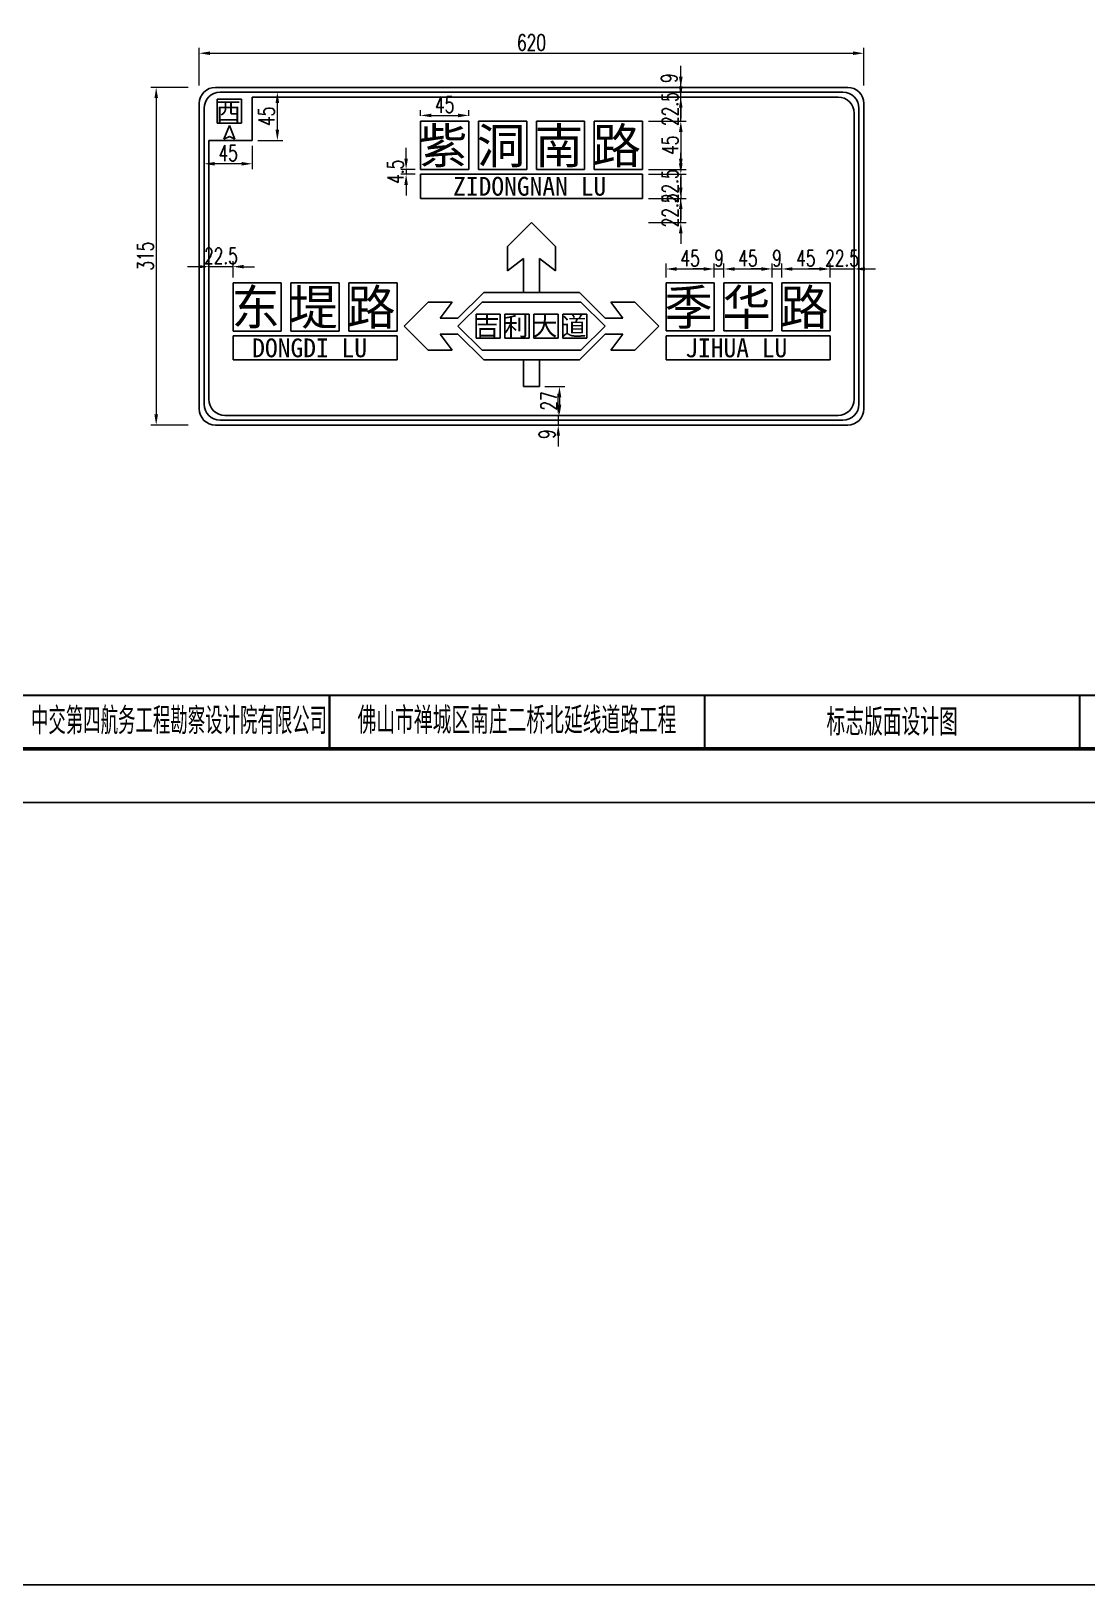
# Model space of a CAD drawing. Extents: x 9922 to 15217, y 1175 to 2938.
# Drawn here: x 10129.5 to 10326.5, y 1198.2 to 1488.1 of the extents above; entities that cross this region are included whole.
import ezdxf
from ezdxf.enums import TextEntityAlignment as Align

# ---------------------------------------------------------------- set-up
doc = ezdxf.new("R2010")
doc.units = 0
doc.header["$LTSCALE"] = 5
doc.header["$PDMODE"] = 32
doc.header["$PDSIZE"] = 0.3
doc.layers.get('0').update_dxf_attribs({"linetype": 'CONTINUOUS'})
doc.layers.get('DEFPOINTS').update_dxf_attribs({"linetype": 'CONTINUOUS'})
for name, color, linetype in [('2', 7, 'CONTINUOUS'), ('交通标志', 7, 'CONTINUOUS'), ('图框', 7, 'CONTINUOUS'), ('尺寸标注', 4, 'CONTINUOUS'), ('文字框', 8, 'CONTINUOUS'), ('汉字', 7, 'CONTINUOUS')]:
    doc.layers.add(name, color=color, linetype=linetype)
doc.styles.add('ht', font='SIMHEI.TTF', dxfattribs={"width": 0.4})
doc.styles.get("Standard").update_dxf_attribs({"font": 'simplex1.shx', "width": 0.7, "bigfont": 'hztxt.shx'})
doc.dimstyles.new('1：50', dxfattribs={"dimtxt": 3, "dimasz": 2, "dimexe": 1, "dimexo": 1, "dimgap": 0.5, "dimtad": 1, "dimdec": 3, "dimlfac": 5, "dimdsep": 46, "dimtxsty": 'Standard', "dimcen": 2, "dimclrd": 256, "dimclre": 256, "dimclrt": 256, "dimaunit": 1, "dimadec": 4, "dimazin": 0, "dimtfac": 1, "dimtdec": 3, "dimtix": 1, "dimtmove": 2, "dimatfit": 3, "dimfxl": 0, "dimtolj": 1, "dimtzin": 0, "dimlwd": 0, "dimlwe": 0, "dimarcsym": 0})

# ---------------------------------------------------------------- blocks, each defined once
blk = doc.blocks.new('series')
at = {"width": 0.75}
for tag, height, p in [('页码', 4, (-35, -19)), ('图名', 5, (-220, -282)), ('图号', 5, (-20, -282))]:
    blk.add_attdef(tag, text='', height=height, dxfattribs=at).set_placement(p, align=Align.MIDDLE_CENTER)
blk = doc.blocks.new('*D105')
at = {"layer": 'DEFPOINTS', "color": 0, "linetype": 'Continuous'}
for p in [(10161.76, 1467.66), (10170.76, 1467.66), (10161.76, 1463.31)]:
    blk.add_point(p, dxfattribs=at)
at = {"layer": '尺寸标注', "linetype": 'Continuous', "lineweight": 0}
for p, q in [((10161.76, 1466.66), (10161.76, 1462.31)), ((10170.76, 1466.66), (10170.76, 1462.31)), ((10168.76, 1463.31), (10163.76, 1463.31))]:
    blk.add_line(p, q, dxfattribs=at)
at = {"layer": '尺寸标注', "linetype": 'Continuous'}
for points in [[(10163.76, 1463.64), (10163.76, 1462.97), (10161.76, 1463.31)], [(10168.76, 1463.64), (10168.76, 1462.97), (10170.76, 1463.31)]]:
    blk.add_solid(points, dxfattribs=at)
at = {"layer": '尺寸标注', "linetype": 'Continuous', "insert": (10166.26, 1465.31), "char_height": 3, "attachment_point": 5}
blk.add_mtext('\\A1;45', dxfattribs=at)
blk = doc.blocks.new('*D106')
at = {"layer": 'DEFPOINTS', "color": 0, "linetype": 'Continuous'}
for p in [(10170.76, 1476.66), (10175.43, 1476.66), (10170.76, 1467.66)]:
    blk.add_point(p, dxfattribs=at)
at = {"layer": '尺寸标注', "linetype": 'Continuous', "lineweight": 0}
for p, q in [((10171.76, 1476.66), (10176.43, 1476.66)), ((10175.43, 1469.66), (10175.43, 1474.66)), ((10171.76, 1467.66), (10176.43, 1467.66))]:
    blk.add_line(p, q, dxfattribs=at)
at = {"layer": '尺寸标注', "linetype": 'Continuous'}
for points in [[(10175.1, 1474.66), (10175.77, 1474.66), (10175.43, 1476.66)], [(10175.1, 1469.66), (10175.77, 1469.66), (10175.43, 1467.66)]]:
    blk.add_solid(points, dxfattribs=at)
at = {"layer": '尺寸标注', "linetype": 'Continuous', "insert": (10173.43, 1472.16), "char_height": 3, "attachment_point": 5, "rotation": 90}
blk.add_mtext('\\A1;45', dxfattribs=at)
blk = doc.blocks.new('*D107')
at = {"layer": 'DEFPOINTS', "color": 0, "linetype": 'Continuous'}
for p in [(10284.86, 1483.93), (10160.86, 1474.56), (10284.86, 1474.56)]:
    blk.add_point(p, dxfattribs=at)
at = {"layer": '尺寸标注', "linetype": 'Continuous', "lineweight": 0}
for p, q in [((10160.86, 1477.93), (10160.86, 1484.93)), ((10284.86, 1477.93), (10284.86, 1484.93)), ((10162.86, 1483.93), (10282.86, 1483.93))]:
    blk.add_line(p, q, dxfattribs=at)
at = {"layer": '尺寸标注', "linetype": 'Continuous'}
for points in [[(10162.86, 1484.27), (10162.86, 1483.6), (10160.86, 1483.93)], [(10282.86, 1484.27), (10282.86, 1483.6), (10284.86, 1483.93)]]:
    blk.add_solid(points, dxfattribs=at)
at = {"layer": '尺寸标注', "linetype": 'Continuous', "insert": (10222.86, 1485.93), "char_height": 3, "attachment_point": 5}
blk.add_mtext('\\A1;620', dxfattribs=at)
blk = doc.blocks.new('*D108')
at = {"layer": 'DEFPOINTS', "color": 0, "linetype": 'Continuous'}
for p in [(10162.09, 1477.56), (10152.82, 1414.56), (10162.09, 1414.56)]:
    blk.add_point(p, dxfattribs=at)
at = {"layer": '尺寸标注', "linetype": 'Continuous', "lineweight": 0}
for p, q in [((10158.82, 1477.56), (10151.82, 1477.56)), ((10152.82, 1475.56), (10152.82, 1416.56)), ((10158.82, 1414.56), (10151.82, 1414.56))]:
    blk.add_line(p, q, dxfattribs=at)
at = {"layer": '尺寸标注', "linetype": 'Continuous'}
for points in [[(10152.49, 1475.56), (10153.16, 1475.56), (10152.82, 1477.56)], [(10152.49, 1416.56), (10153.16, 1416.56), (10152.82, 1414.56)]]:
    blk.add_solid(points, dxfattribs=at)
at = {"layer": '尺寸标注', "linetype": 'Continuous', "insert": (10150.82, 1446.06), "char_height": 3, "attachment_point": 5, "rotation": 90}
blk.add_mtext('\\A1;315', dxfattribs=at)
blk = doc.blocks.new('*D109')
at = {"layer": 'DEFPOINTS', "color": 0, "linetype": 'Continuous'}
for p in [(10162.66, 1444.11), (10162.66, 1441.11), (10167.16, 1441.11)]:
    blk.add_point(p, dxfattribs=at)
at = {"layer": '尺寸标注', "linetype": 'Continuous', "lineweight": 0}
for p, q in [((10160.66, 1444.11), (10158.66, 1444.11)), ((10162.66, 1442.11), (10162.66, 1445.11)), ((10167.16, 1444.11), (10162.66, 1444.11)), ((10167.16, 1442.11), (10167.16, 1445.11)), ((10169.16, 1444.11), (10171.16, 1444.11))]:
    blk.add_line(p, q, dxfattribs=at)
at = {"layer": '尺寸标注', "linetype": 'Continuous'}
for points in [[(10160.66, 1444.45), (10160.66, 1443.78), (10162.66, 1444.11)], [(10169.16, 1444.45), (10169.16, 1443.78), (10167.16, 1444.11)]]:
    blk.add_solid(points, dxfattribs=at)
at = {"layer": '尺寸标注', "linetype": 'Continuous', "insert": (10164.91, 1446.11), "char_height": 3, "attachment_point": 5}
blk.add_mtext('\\A1;22.5', dxfattribs=at)
blk = doc.blocks.new('*D110')
at = {"layer": 'DEFPOINTS', "color": 0, "linetype": 'Continuous'}
for p in [(10247.96, 1441.11), (10256.96, 1443.68), (10256.96, 1441.11)]:
    blk.add_point(p, dxfattribs=at)
at = {"layer": '尺寸标注', "linetype": 'Continuous', "lineweight": 0}
for p, q in [((10247.96, 1442.11), (10247.96, 1444.68)), ((10256.96, 1442.11), (10256.96, 1444.68)), ((10249.96, 1443.68), (10254.96, 1443.68))]:
    blk.add_line(p, q, dxfattribs=at)
at = {"layer": '尺寸标注', "linetype": 'Continuous'}
for points in [[(10249.96, 1444.01), (10249.96, 1443.34), (10247.96, 1443.68)], [(10254.96, 1444.01), (10254.96, 1443.34), (10256.96, 1443.68)]]:
    blk.add_solid(points, dxfattribs=at)
at = {"layer": '尺寸标注', "linetype": 'Continuous', "insert": (10252.46, 1445.68), "char_height": 3, "attachment_point": 5}
blk.add_mtext('\\A1;45', dxfattribs=at)
blk = doc.blocks.new('*D111')
at = {"layer": 'DEFPOINTS', "color": 0, "linetype": 'Continuous'}
for p in [(10256.96, 1441.11), (10258.76, 1443.68), (10258.76, 1441.11)]:
    blk.add_point(p, dxfattribs=at)
at = {"layer": '尺寸标注', "linetype": 'Continuous', "lineweight": 0}
for p, q in [((10256.96, 1442.11), (10256.96, 1444.68)), ((10258.76, 1442.11), (10258.76, 1444.68)), ((10254.96, 1443.68), (10252.96, 1443.68)), ((10256.96, 1443.68), (10258.76, 1443.68)), ((10260.76, 1443.68), (10262.76, 1443.68))]:
    blk.add_line(p, q, dxfattribs=at)
at = {"layer": '尺寸标注', "linetype": 'Continuous'}
for points in [[(10254.96, 1444.01), (10254.96, 1443.34), (10256.96, 1443.68)], [(10260.76, 1444.01), (10260.76, 1443.34), (10258.76, 1443.68)]]:
    blk.add_solid(points, dxfattribs=at)
at = {"layer": '尺寸标注', "linetype": 'Continuous', "insert": (10257.86, 1445.68), "char_height": 3, "attachment_point": 5}
blk.add_mtext('\\A1;9', dxfattribs=at)
blk = doc.blocks.new('*D112')
at = {"layer": 'DEFPOINTS', "color": 0, "linetype": 'Continuous'}
for p in [(10258.76, 1441.11), (10267.76, 1443.68), (10267.76, 1441.11)]:
    blk.add_point(p, dxfattribs=at)
at = {"layer": '尺寸标注', "linetype": 'Continuous', "lineweight": 0}
for p, q in [((10258.76, 1442.11), (10258.76, 1444.68)), ((10267.76, 1442.11), (10267.76, 1444.68)), ((10260.76, 1443.68), (10265.76, 1443.68))]:
    blk.add_line(p, q, dxfattribs=at)
at = {"layer": '尺寸标注', "linetype": 'Continuous'}
for points in [[(10260.76, 1444.01), (10260.76, 1443.34), (10258.76, 1443.68)], [(10265.76, 1444.01), (10265.76, 1443.34), (10267.76, 1443.68)]]:
    blk.add_solid(points, dxfattribs=at)
at = {"layer": '尺寸标注', "linetype": 'Continuous', "insert": (10263.26, 1445.68), "char_height": 3, "attachment_point": 5}
blk.add_mtext('\\A1;45', dxfattribs=at)
blk = doc.blocks.new('*D113')
at = {"layer": 'DEFPOINTS', "color": 0, "linetype": 'Continuous'}
for p in [(10267.76, 1441.11), (10269.56, 1443.68), (10269.56, 1441.11)]:
    blk.add_point(p, dxfattribs=at)
at = {"layer": '尺寸标注', "linetype": 'Continuous', "lineweight": 0}
for p, q in [((10267.76, 1442.11), (10267.76, 1444.68)), ((10269.56, 1442.11), (10269.56, 1444.68)), ((10265.76, 1443.68), (10263.76, 1443.68)), ((10267.76, 1443.68), (10269.56, 1443.68)), ((10271.56, 1443.68), (10273.56, 1443.68))]:
    blk.add_line(p, q, dxfattribs=at)
at = {"layer": '尺寸标注', "linetype": 'Continuous'}
for points in [[(10265.76, 1444.01), (10265.76, 1443.35), (10267.76, 1443.68)], [(10271.56, 1444.01), (10271.56, 1443.35), (10269.56, 1443.68)]]:
    blk.add_solid(points, dxfattribs=at)
at = {"layer": '尺寸标注', "linetype": 'Continuous', "insert": (10268.66, 1445.68), "char_height": 3, "attachment_point": 5}
blk.add_mtext('\\A1;9', dxfattribs=at)
blk = doc.blocks.new('*D114')
at = {"layer": 'DEFPOINTS', "color": 0, "linetype": 'Continuous'}
for p in [(10269.56, 1441.11), (10278.56, 1443.68), (10278.56, 1441.11)]:
    blk.add_point(p, dxfattribs=at)
at = {"layer": '尺寸标注', "linetype": 'Continuous', "lineweight": 0}
for p, q in [((10269.56, 1442.11), (10269.56, 1444.68)), ((10278.56, 1442.11), (10278.56, 1444.68)), ((10271.56, 1443.68), (10276.56, 1443.68))]:
    blk.add_line(p, q, dxfattribs=at)
at = {"layer": '尺寸标注', "linetype": 'Continuous'}
for points in [[(10271.56, 1444.01), (10271.56, 1443.35), (10269.56, 1443.68)], [(10276.56, 1444.01), (10276.56, 1443.35), (10278.56, 1443.68)]]:
    blk.add_solid(points, dxfattribs=at)
at = {"layer": '尺寸标注', "linetype": 'Continuous', "insert": (10274.06, 1445.68), "char_height": 3, "attachment_point": 5}
blk.add_mtext('\\A1;45', dxfattribs=at)
blk = doc.blocks.new('*D115')
at = {"layer": 'DEFPOINTS', "color": 0, "linetype": 'Continuous'}
for p in [(10278.56, 1441.11), (10283.06, 1443.68), (10283.06, 1441.11)]:
    blk.add_point(p, dxfattribs=at)
at = {"layer": '尺寸标注', "linetype": 'Continuous', "lineweight": 0}
for p, q in [((10278.56, 1442.11), (10278.56, 1444.68)), ((10283.06, 1442.11), (10283.06, 1444.68)), ((10276.56, 1443.68), (10274.56, 1443.68)), ((10278.56, 1443.68), (10283.06, 1443.68)), ((10285.06, 1443.68), (10287.06, 1443.68))]:
    blk.add_line(p, q, dxfattribs=at)
at = {"layer": '尺寸标注', "linetype": 'Continuous'}
for points in [[(10276.56, 1444.01), (10276.56, 1443.35), (10278.56, 1443.68)], [(10285.06, 1444.01), (10285.06, 1443.35), (10283.06, 1443.68)]]:
    blk.add_solid(points, dxfattribs=at)
at = {"layer": '尺寸标注', "linetype": 'Continuous', "insert": (10280.81, 1445.68), "char_height": 3, "attachment_point": 5}
blk.add_mtext('\\A1;22.5', dxfattribs=at)
blk = doc.blocks.new('*D116')
at = {"layer": 'DEFPOINTS', "color": 0, "linetype": 'Continuous'}
for p in [(10224.36, 1421.76), (10224.36, 1416.36), (10228.08, 1416.36)]:
    blk.add_point(p, dxfattribs=at)
at = {"layer": '尺寸标注', "linetype": 'Continuous', "lineweight": 0}
for p, q in [((10225.36, 1421.76), (10229.08, 1421.76)), ((10228.08, 1419.76), (10228.08, 1418.36)), ((10225.36, 1416.36), (10229.08, 1416.36))]:
    blk.add_line(p, q, dxfattribs=at)
at = {"layer": '尺寸标注', "linetype": 'Continuous'}
for points in [[(10227.75, 1419.76), (10228.41, 1419.76), (10228.08, 1421.76)], [(10227.75, 1418.36), (10228.41, 1418.36), (10228.08, 1416.36)]]:
    blk.add_solid(points, dxfattribs=at)
at = {"layer": '尺寸标注', "linetype": 'Continuous', "insert": (10226.08, 1419.06), "char_height": 3, "attachment_point": 5, "rotation": 90}
blk.add_mtext('\\A1;27', dxfattribs=at)
blk = doc.blocks.new('*D117')
at = {"layer": 'DEFPOINTS', "color": 0, "linetype": 'Continuous'}
for p in [(10224.18, 1416.36), (10224.18, 1414.56), (10227.85, 1414.56)]:
    blk.add_point(p, dxfattribs=at)
at = {"layer": '尺寸标注', "linetype": 'Continuous', "lineweight": 0}
for p, q in [((10227.85, 1418.36), (10227.85, 1420.36)), ((10225.18, 1416.36), (10228.85, 1416.36)), ((10227.85, 1416.36), (10227.85, 1414.56)), ((10225.18, 1414.56), (10228.85, 1414.56)), ((10227.85, 1412.56), (10227.85, 1410.56))]:
    blk.add_line(p, q, dxfattribs=at)
at = {"layer": '尺寸标注', "linetype": 'Continuous'}
for points in [[(10227.52, 1418.36), (10228.18, 1418.36), (10227.85, 1416.36)], [(10227.52, 1412.56), (10228.18, 1412.56), (10227.85, 1414.56)]]:
    blk.add_solid(points, dxfattribs=at)
at = {"layer": '尺寸标注', "linetype": 'Continuous', "insert": (10225.75, 1412.86), "char_height": 3, "attachment_point": 5, "rotation": 90}
blk.add_mtext('\\A1;9', dxfattribs=at)
blk = doc.blocks.new('*D118')
at = {"layer": 'DEFPOINTS', "color": 0, "linetype": 'Continuous'}
for p in [(10243.56, 1475.76), (10250.72, 1475.76), (10243.56, 1471.26)]:
    blk.add_point(p, dxfattribs=at)
at = {"layer": '尺寸标注', "linetype": 'Continuous', "lineweight": 0}
for p, q in [((10250.72, 1477.76), (10250.72, 1479.76)), ((10244.72, 1475.76), (10251.72, 1475.76)), ((10250.72, 1471.26), (10250.72, 1475.76)), ((10244.72, 1471.26), (10251.72, 1471.26)), ((10250.72, 1469.26), (10250.72, 1467.26))]:
    blk.add_line(p, q, dxfattribs=at)
at = {"layer": '尺寸标注', "linetype": 'Continuous'}
for points in [[(10250.38, 1477.76), (10251.05, 1477.76), (10250.72, 1475.76)], [(10250.38, 1469.26), (10251.05, 1469.26), (10250.72, 1471.26)]]:
    blk.add_solid(points, dxfattribs=at)
at = {"layer": '尺寸标注', "linetype": 'Continuous', "insert": (10248.72, 1473.51), "char_height": 3, "attachment_point": 5, "rotation": 90}
blk.add_mtext('\\A1;22.5', dxfattribs=at)
blk = doc.blocks.new('*D119')
at = {"layer": 'DEFPOINTS', "color": 0, "linetype": 'Continuous'}
for p in [(10243.56, 1471.26), (10243.56, 1462.26), (10250.72, 1462.26)]:
    blk.add_point(p, dxfattribs=at)
at = {"layer": '尺寸标注', "linetype": 'Continuous', "lineweight": 0}
for p, q in [((10244.72, 1471.26), (10251.72, 1471.26)), ((10250.72, 1469.26), (10250.72, 1464.26)), ((10244.72, 1462.26), (10251.72, 1462.26))]:
    blk.add_line(p, q, dxfattribs=at)
at = {"layer": '尺寸标注', "linetype": 'Continuous'}
for points in [[(10250.38, 1469.26), (10251.05, 1469.26), (10250.72, 1471.26)], [(10250.38, 1464.26), (10251.05, 1464.26), (10250.72, 1462.26)]]:
    blk.add_solid(points, dxfattribs=at)
at = {"layer": '尺寸标注', "linetype": 'Continuous', "insert": (10248.72, 1466.76), "char_height": 3, "attachment_point": 5, "rotation": 90}
blk.add_mtext('\\A1;45', dxfattribs=at)
blk = doc.blocks.new('*D120')
at = {"layer": 'DEFPOINTS', "color": 0, "linetype": 'Continuous'}
for p in [(10243.56, 1461.36), (10243.56, 1456.86), (10250.72, 1456.86)]:
    blk.add_point(p, dxfattribs=at)
at = {"layer": '尺寸标注', "linetype": 'Continuous', "lineweight": 0}
for p, q in [((10250.72, 1463.36), (10250.72, 1465.36)), ((10244.72, 1461.36), (10251.72, 1461.36)), ((10250.72, 1461.36), (10250.72, 1456.86)), ((10244.72, 1456.86), (10251.72, 1456.86)), ((10250.72, 1454.86), (10250.72, 1452.86))]:
    blk.add_line(p, q, dxfattribs=at)
at = {"layer": '尺寸标注', "linetype": 'Continuous'}
for points in [[(10250.38, 1463.36), (10251.05, 1463.36), (10250.72, 1461.36)], [(10250.38, 1454.86), (10251.05, 1454.86), (10250.72, 1456.86)]]:
    blk.add_solid(points, dxfattribs=at)
at = {"layer": '尺寸标注', "linetype": 'Continuous', "insert": (10248.72, 1459.11), "char_height": 3, "attachment_point": 5, "rotation": 90}
blk.add_mtext('\\A1;22.5', dxfattribs=at)
blk = doc.blocks.new('*D121')
at = {"layer": 'DEFPOINTS', "color": 0, "linetype": 'Continuous'}
for p in [(10199.46, 1461.36), (10202.16, 1462.26), (10202.16, 1461.36)]:
    blk.add_point(p, dxfattribs=at)
at = {"layer": '尺寸标注', "linetype": 'Continuous', "lineweight": 0}
for p, q in [((10199.46, 1464.26), (10199.46, 1466.26)), ((10201.16, 1462.26), (10198.46, 1462.26)), ((10201.16, 1461.36), (10198.46, 1461.36)), ((10199.46, 1462.26), (10199.46, 1461.36)), ((10199.46, 1459.36), (10199.46, 1457.36))]:
    blk.add_line(p, q, dxfattribs=at)
at = {"layer": '尺寸标注', "linetype": 'Continuous'}
for points in [[(10199.13, 1464.26), (10199.79, 1464.26), (10199.46, 1462.26)], [(10199.13, 1459.36), (10199.79, 1459.36), (10199.46, 1461.36)]]:
    blk.add_solid(points, dxfattribs=at)
at = {"layer": '尺寸标注', "linetype": 'Continuous', "insert": (10197.46, 1461.81), "char_height": 3, "attachment_point": 5, "rotation": 90}
blk.add_mtext('\\A1;4.5', dxfattribs=at)
blk = doc.blocks.new('*D122')
at = {"layer": 'DEFPOINTS', "color": 0, "linetype": 'Continuous'}
for p in [(10202.16, 1471.26), (10211.16, 1472.33), (10211.16, 1471.26)]:
    blk.add_point(p, dxfattribs=at)
at = {"layer": '尺寸标注', "linetype": 'Continuous', "lineweight": 0}
for p, q in [((10202.16, 1472.26), (10202.16, 1473.33)), ((10211.16, 1472.26), (10211.16, 1473.33)), ((10204.16, 1472.33), (10209.16, 1472.33))]:
    blk.add_line(p, q, dxfattribs=at)
at = {"layer": '尺寸标注', "linetype": 'Continuous'}
for points in [[(10204.16, 1472.66), (10204.16, 1471.99), (10202.16, 1472.33)], [(10209.16, 1472.66), (10209.16, 1471.99), (10211.16, 1472.33)]]:
    blk.add_solid(points, dxfattribs=at)
at = {"layer": '尺寸标注', "linetype": 'Continuous', "insert": (10206.66, 1474.33), "char_height": 3, "attachment_point": 5}
blk.add_mtext('\\A1;45', dxfattribs=at)
blk = doc.blocks.new('*D160')
at = {"layer": 'DEFPOINTS', "color": 0, "linetype": 'Continuous'}
for p in [(10222.86, 1456.86), (10250.72, 1456.86), (10222.86, 1452.36)]:
    blk.add_point(p, dxfattribs=at)
at = {"layer": '尺寸标注', "linetype": 'Continuous', "lineweight": 0}
for p, q in [((10250.72, 1458.86), (10250.72, 1460.86)), ((10244.72, 1456.86), (10251.72, 1456.86)), ((10250.72, 1452.36), (10250.72, 1456.86)), ((10244.72, 1452.36), (10251.72, 1452.36)), ((10250.72, 1450.36), (10250.72, 1448.36))]:
    blk.add_line(p, q, dxfattribs=at)
at = {"layer": '尺寸标注', "linetype": 'Continuous'}
for points in [[(10250.38, 1458.86), (10251.05, 1458.86), (10250.72, 1456.86)], [(10250.38, 1450.36), (10251.05, 1450.36), (10250.72, 1452.36)]]:
    blk.add_solid(points, dxfattribs=at)
at = {"layer": '尺寸标注', "linetype": 'Continuous', "insert": (10248.72, 1454.61), "char_height": 3, "attachment_point": 5, "rotation": 90}
blk.add_mtext('\\A1;22.5', dxfattribs=at)
blk = doc.blocks.new('*D166')
at = {"layer": 'DEFPOINTS', "color": 0, "linetype": 'Continuous'}
for p in [(10240.59, 1477.56), (10240.59, 1475.76), (10250.72, 1477.56)]:
    blk.add_point(p, dxfattribs=at)
at = {"layer": '尺寸标注', "linetype": 'Continuous', "lineweight": 0}
for p, q in [((10250.72, 1479.56), (10250.72, 1481.56)), ((10244.72, 1477.56), (10251.72, 1477.56)), ((10244.72, 1475.76), (10251.72, 1475.76)), ((10250.72, 1475.76), (10250.72, 1477.56)), ((10250.72, 1473.76), (10250.72, 1471.76))]:
    blk.add_line(p, q, dxfattribs=at)
at = {"layer": '尺寸标注', "linetype": 'Continuous'}
for points in [[(10250.38, 1479.56), (10251.05, 1479.56), (10250.72, 1477.56)], [(10250.38, 1473.76), (10251.05, 1473.76), (10250.72, 1475.76)]]:
    blk.add_solid(points, dxfattribs=at)
at = {"layer": '尺寸标注', "linetype": 'Continuous', "insert": (10248.53, 1479.29), "char_height": 3, "attachment_point": 5, "rotation": 90}
blk.add_mtext('\\A1;9', dxfattribs=at)
blk = doc.blocks.new('123')
at = {"layer": '图框'}
blk.add_lwpolyline([(10930.16, 1893.64), (10930.16, 2190.64), (10510.16, 2190.64), (10510.16, 1893.64)], close=True, dxfattribs=at)

msp = doc.modelspace()

# ---------------------------------------------------------------- linework, layer by layer
at = {"layer": '2', "linetype": 'Continuous'}
msp.add_lwpolyline([(9921.76858, 2326.83981), (11551.9189, 2326.83981), (11551.9189, 1198.16023), (9921.76858, 1198.16023)], close=True, dxfattribs=at)
at = {"layer": '交通标志', "linetype": 'Continuous'}
for p, q in [((10163.85954, 1477.55995), (10281.85954, 1477.55995)), ((10280.95954, 1476.65995), (10164.75954, 1476.65995)), ((10170.75954, 1475.75995), (10280.05954, 1475.75995)), ((10170.75954, 1467.65995), (10170.75954, 1475.75995)), ((10160.85954, 1417.55995), (10160.85954, 1474.55995)), ((10161.75954, 1418.45995), (10161.75954, 1473.65995)), ((10283.05954, 1472.75995), (10283.05954, 1419.35995)), ((10283.95954, 1473.65995), (10283.95954, 1418.45995)), ((10284.85954, 1474.55995), (10284.85954, 1417.55995)), ((10166.47383, 1470.46291), (10165.45993, 1467.88205)), ((10166.47383, 1470.46291), (10167.48772, 1467.88205)), ((10170.75954, 1467.65995), (10162.65954, 1467.65995)), ((10162.65954, 1419.35995), (10162.65954, 1467.65995)), ((10165.45993, 1467.88205), (10166.47383, 1468.37799)), ((10166.47383, 1468.37799), (10167.48772, 1467.88205)), ((10222.85954, 1452.35995), (10218.35954, 1447.85995)), ((10222.85954, 1452.35995), (10227.35954, 1447.85995)), ((10218.35954, 1443.35995), (10218.35954, 1447.85995)), ((10227.35954, 1443.35995), (10227.35954, 1447.85995)), ((10218.35954, 1443.35995), (10221.35954, 1445.60995)), ((10221.35954, 1445.60995), (10221.35954, 1439.30995)), ((10224.35954, 1445.60995), (10224.35954, 1439.30995)), ((10227.35954, 1443.35995), (10224.35954, 1445.60995)), ((10209.13454, 1434.50995), (10213.93454, 1439.30995)), ((10222.85954, 1439.30995), (10213.93454, 1439.30995)), ((10222.85954, 1439.30995), (10231.78454, 1439.30995)), ((10236.58454, 1434.50995), (10231.78454, 1439.30995)), ((10199.07954, 1433.00995), (10203.57954, 1437.50995)), ((10208.07954, 1437.50995), (10203.57954, 1437.50995)), ((10208.07954, 1437.50995), (10203.57954, 1437.50995)), ((10208.07954, 1437.50995), (10205.82954, 1434.50995)), ((10209.13454, 1433.00995), (10213.63454, 1437.50995)), ((10213.63454, 1437.50995), (10222.85954, 1437.50995)), ((10213.63454, 1437.50995), (10222.85954, 1437.50995)), ((10232.08454, 1437.50995), (10222.85954, 1437.50995)), ((10236.58454, 1433.00995), (10232.08454, 1437.50995)), ((10237.63954, 1437.50995), (10242.13954, 1437.50995)), ((10237.63954, 1437.50995), (10242.13954, 1437.50995)), ((10237.63954, 1437.50995), (10239.88954, 1434.50995)), ((10246.63954, 1433.00995), (10242.13954, 1437.50995)), ((10199.07954, 1433.00995), (10203.57954, 1428.50995)), ((10205.82954, 1434.50995), (10209.13454, 1434.50995)), ((10209.13454, 1433.00995), (10213.63454, 1428.50995)), ((10236.58454, 1433.00995), (10232.08454, 1428.50995)), ((10239.88954, 1434.50995), (10236.58454, 1434.50995)), ((10246.63954, 1433.00995), (10242.13954, 1428.50995)), ((10205.82954, 1431.50995), (10209.13454, 1431.50995)), ((10208.07954, 1428.50995), (10205.82954, 1431.50995)), ((10209.13454, 1431.50995), (10213.93454, 1426.70995)), ((10236.58454, 1431.50995), (10231.78454, 1426.70995)), ((10239.88954, 1431.50995), (10236.58454, 1431.50995)), ((10237.63954, 1428.50995), (10239.88954, 1431.50995)), ((10208.07954, 1428.50995), (10203.57954, 1428.50995)), ((10208.07954, 1428.50995), (10203.57954, 1428.50995)), ((10213.63454, 1428.50995), (10222.85954, 1428.50995)), ((10222.85954, 1426.70995), (10213.93454, 1426.70995)), ((10221.35954, 1426.70995), (10221.35954, 1421.75995)), ((10232.08454, 1428.50995), (10222.85954, 1428.50995)), ((10222.85954, 1426.70995), (10231.78454, 1426.70995)), ((10224.35954, 1426.70995), (10224.35954, 1421.75995)), ((10237.63954, 1428.50995), (10242.13954, 1428.50995)), ((10237.63954, 1428.50995), (10242.13954, 1428.50995)), ((10221.35954, 1421.75995), (10224.35954, 1421.75995)), ((10280.95954, 1415.45995), (10164.75954, 1415.45995)), ((10280.05954, 1416.35995), (10165.65954, 1416.35995)), ((10281.85954, 1414.55995), (10163.85954, 1414.55995))]:
    msp.add_line(p, q, dxfattribs=at)
for centre, start, end in [((10163.85954, 1474.55995), 90, 180), ((10164.75954, 1473.65995), 90, 180), ((10280.05954, 1472.75995), 0, 90), ((10280.95954, 1473.65995), 0, 90), ((10281.85954, 1474.55995), 0, 90), ((10164.75954, 1418.45995), 180, 270), ((10165.65954, 1419.35995), 180, 270), ((10280.05954, 1419.35995), 270, 0), ((10280.95954, 1418.45995), 270, 0), ((10163.85954, 1417.55995), 180, 270), ((10281.85954, 1417.55995), 270, 0)]:
    msp.add_arc(centre, 3, start, end, dxfattribs=at)
at = {"layer": '图框', "linetype": 'Continuous'}
msp.add_line((10209.13454, 1434.50995), (10205.82954, 1434.50995), dxfattribs=at)
at = {"layer": '图框'}
for points, const_width in [([(10500.15521, 1631.13132), (10120.15521, 1631.13132), (10120.15521, 1354.13132), (10500.15521, 1354.13132), (10500.15521, 1631.13132)], 0.7), ([(10120.15521, 1364.13132), (10500.15521, 1364.13132)], 0.4), ([(10185.15521, 1364.13132), (10185.15521, 1354.13132)], 0.4), ([(10255.15521, 1354.13132), (10255.15521, 1364.13132)], 0.4), ([(10325.15521, 1354.13132), (10325.15521, 1364.13132)], 0.4)]:
    msp.add_lwpolyline(points, dxfattribs=dict(at, const_width=const_width))
at = {"layer": '文字框', "linetype": 'Continuous'}
for p, q in [((10164.22383, 1475.38602), (10164.22383, 1470.88602)), ((10164.22383, 1475.38602), (10168.72383, 1475.38602)), ((10168.72383, 1475.38602), (10168.72383, 1470.88602)), ((10164.22383, 1470.88602), (10168.72383, 1470.88602)), ((10202.15954, 1471.25995), (10211.15954, 1471.25995)), ((10202.15954, 1462.25995), (10202.15954, 1471.25995)), ((10211.15954, 1462.25995), (10211.15954, 1471.25995)), ((10212.95954, 1471.25995), (10221.95954, 1471.25995)), ((10212.95954, 1462.25995), (10212.95954, 1471.25995)), ((10221.95954, 1462.25995), (10221.95954, 1471.25995)), ((10223.75954, 1471.25995), (10232.75954, 1471.25995)), ((10223.75954, 1462.25995), (10223.75954, 1471.25995)), ((10232.75954, 1462.25995), (10232.75954, 1471.25995)), ((10234.55954, 1471.25995), (10243.55954, 1471.25995)), ((10234.55954, 1462.25995), (10234.55954, 1471.25995)), ((10243.55954, 1462.25995), (10243.55954, 1471.25995)), ((10202.15954, 1462.25995), (10211.15954, 1462.25995)), ((10202.15954, 1461.35995), (10202.15954, 1456.85995)), ((10202.15954, 1461.35995), (10243.55954, 1461.35995)), ((10212.95954, 1462.25995), (10221.95954, 1462.25995)), ((10223.75954, 1462.25995), (10232.75954, 1462.25995)), ((10234.55954, 1462.25995), (10243.55954, 1462.25995)), ((10243.55954, 1461.35995), (10243.55954, 1456.85995)), ((10202.15954, 1456.85995), (10243.55954, 1456.85995)), ((10176.15954, 1441.10593), (10167.15954, 1441.10593)), ((10167.15954, 1432.10593), (10167.15954, 1441.10593)), ((10176.15954, 1432.10593), (10176.15954, 1441.10593)), ((10186.95954, 1441.10593), (10177.95954, 1441.10593)), ((10177.95954, 1432.10593), (10177.95954, 1441.10593)), ((10186.95954, 1432.10593), (10186.95954, 1441.10593)), ((10197.75954, 1441.10593), (10188.75954, 1441.10593)), ((10188.75954, 1432.10593), (10188.75954, 1441.10593)), ((10197.75954, 1432.10593), (10197.75954, 1441.10593)), ((10256.95954, 1441.10995), (10247.95954, 1441.10995)), ((10247.95954, 1432.10995), (10247.95954, 1441.10995)), ((10256.95954, 1432.10995), (10256.95954, 1441.10995)), ((10267.75954, 1441.10995), (10258.75954, 1441.10995)), ((10258.75954, 1432.10995), (10258.75954, 1441.10995)), ((10267.75954, 1432.10995), (10267.75954, 1441.10995)), ((10278.55954, 1441.10995), (10269.55954, 1441.10995)), ((10269.55954, 1432.10995), (10269.55954, 1441.10995)), ((10278.55954, 1432.10995), (10278.55954, 1441.10995)), ((10212.50954, 1435.25995), (10212.50954, 1430.75995)), ((10212.50954, 1435.25995), (10217.00954, 1435.25995)), ((10217.00954, 1435.25995), (10217.00954, 1430.75995)), ((10217.90954, 1435.25995), (10217.90954, 1430.75995)), ((10217.90954, 1435.25995), (10222.40954, 1435.25995)), ((10222.40954, 1435.25995), (10222.40954, 1430.75995)), ((10223.30954, 1435.25995), (10223.30954, 1430.75995)), ((10223.30954, 1435.25995), (10227.80954, 1435.25995)), ((10227.80954, 1435.25995), (10227.80954, 1430.75995)), ((10228.70954, 1435.25995), (10228.70954, 1430.75995)), ((10228.70954, 1435.25995), (10233.20954, 1435.25995)), ((10233.20954, 1435.25995), (10233.20954, 1430.75995)), ((10176.15954, 1432.10593), (10167.15954, 1432.10593)), ((10167.15954, 1426.70995), (10167.15954, 1431.20995)), ((10167.15954, 1431.20995), (10197.75954, 1431.20995)), ((10186.95954, 1432.10593), (10177.95954, 1432.10593)), ((10197.75954, 1432.10593), (10188.75954, 1432.10593)), ((10197.75954, 1426.70995), (10197.75954, 1431.20995)), ((10212.50954, 1430.75995), (10217.00954, 1430.75995)), ((10217.90954, 1430.75995), (10222.40954, 1430.75995)), ((10223.30954, 1430.75995), (10227.80954, 1430.75995)), ((10228.70954, 1430.75995), (10233.20954, 1430.75995)), ((10256.95954, 1432.10995), (10247.95954, 1432.10995)), ((10247.95954, 1431.20995), (10247.95954, 1426.70995)), ((10247.95954, 1431.20995), (10278.55954, 1431.20995)), ((10267.75954, 1432.10995), (10258.75954, 1432.10995)), ((10278.55954, 1432.10995), (10269.55954, 1432.10995)), ((10278.55954, 1431.20995), (10278.55954, 1426.70995)), ((10167.15954, 1426.70995), (10197.75954, 1426.70995)), ((10247.95954, 1426.70995), (10278.55954, 1426.70995))]:
    msp.add_line(p, q, dxfattribs=at)

# ---------------------------------------------------------------- block references
at = {"layer": '2', "linetype": 'Continuous'}
msp.add_blockref('123', (-420, -549.51259), dxfattribs=at)
at = {"layer": '图框'}
ref = msp.add_blockref('series', (10510.15521, 1641.13132), dxfattribs=at)
ref.add_attrib('页码', '第  1  页    共  3  页', dxfattribs={"layer": '0', "height": 4, "width": 0.7}).set_placement((10475.15521, 1622.13132), align=Align.MIDDLE_CENTER)
ref.add_attrib('图名', '标志版面设计图', dxfattribs={"layer": '0', "height": 5, "width": 0.7}).set_placement((10290.15521, 1359.13132), align=Align.MIDDLE_CENTER)
ref.add_attrib('图号', 'S2-13-6', dxfattribs={"layer": '0', "height": 5, "width": 0.65}).set_placement((10490.15521, 1359.13132), align=Align.MIDDLE_CENTER)

# ---------------------------------------------------------------- texts
for s, width, p in [('中交第四航务工程勘察设计院有限公司', 0.65, (10157.08605, 1359.37976)), ('佛山市禅城区南庄二桥北延线道路工程', 0.7, (10220.15521, 1359.44602))]:
    msp.add_text(s, height=5, dxfattribs=dict(at, width=width)).set_placement(p, align=Align.MIDDLE_CENTER)
at = {"layer": '汉字', "linetype": 'Continuous', "style": 'ht'}
for s, height, p in [('西', 3.4, (10163.9758, 1471.39276)), ('紫', 6.6, (10201.8833, 1463.3756)), ('洞', 6.6, (10212.6833, 1463.3756)), ('南', 6.6, (10223.4833, 1463.3756)), ('路', 6.6, (10234.2833, 1463.3756)), ('ZIDONGNAN LU', 3.5, (10208.22093, 1457.36066)), ('东', 6.6, (10166.8833, 1433.2256)), ('堤', 6.6, (10177.6833, 1433.2256)), ('路', 6.6, (10188.4833, 1433.2256)), ('季', 6.6, (10247.6833, 1433.22158)), ('华', 6.6, (10258.4833, 1433.22158)), ('路', 6.6, (10269.2833, 1433.22158)), ('吉', 3.4, (10212.26152, 1431.26669)), ('利', 3.4, (10217.66152, 1431.26669)), ('大', 3.4, (10223.06152, 1431.26669)), ('道', 3.4, (10228.46152, 1431.26669)), ('DONGDI LU', 3.5, (10170.73783, 1427.21066)), ('JIHUA LU', 3.5, (10251.53783, 1427.21066))]:
    msp.add_text(s, height=height, dxfattribs=at).set_placement(p)

# ---------------------------------------------------------------- dimensions: what is measured, and where the dimension line sits
at = {"layer": '尺寸标注', "linetype": 'Continuous'}
for base, p1, p2, picture, middle in [((10284.85954, 1483.93356), (10160.85954, 1474.55995), (10284.85954, 1474.55995), '*D107', (10222.85954, 1485.93356)), ((10211.15954, 1472.32756), (10202.15954, 1471.25995), (10211.15954, 1471.25995), '*D122', (10206.65954, 1474.32756)), ((10161.75954, 1463.30524), (10170.75954, 1467.65995), (10161.75954, 1467.65995), '*D105', (10166.25954, 1465.30524)), ((10162.65954, 1444.1135), (10167.15954, 1441.10593), (10162.65954, 1441.10593), '*D109', (10164.90954, 1446.1135)), ((10256.95954, 1443.67731), (10247.95954, 1441.10995), (10256.95954, 1441.10995), '*D110', (10252.45954, 1445.67731)), ((10258.75954, 1443.67731), (10256.95954, 1441.10995), (10258.75954, 1441.10995), '*D111', (10257.85954, 1445.67731)), ((10267.75954, 1443.67731), (10258.75954, 1441.10995), (10267.75954, 1441.10995), '*D112', (10263.25954, 1445.67731)), ((10269.55954, 1443.68055), (10267.75954, 1441.10995), (10269.55954, 1441.10995), '*D113', (10268.65954, 1445.68055)), ((10278.55954, 1443.68055), (10269.55954, 1441.10995), (10278.55954, 1441.10995), '*D114', (10274.05954, 1445.68055)), ((10283.05954, 1443.68055), (10278.55954, 1441.10995), (10283.05954, 1441.10995), '*D115', (10280.80954, 1445.68055))]:
    dim = msp.add_linear_dim(base=base, p1=p1, p2=p2, dimstyle='1：50', dxfattribs=at)
    dim.commit()
    dim.dimension.update_dxf_attribs({"geometry": picture, "text_midpoint": middle})
for base, p1, p2, picture, middle in [((10250.71622, 1477.55995), (10240.58857, 1475.75995), (10240.58857, 1477.55995), '*D166', (10248.52904, 1479.29107)), ((10227.84861, 1414.55995), (10224.18015, 1416.35995), (10224.18015, 1414.55995), '*D117', (10225.74789, 1412.86321))]:
    dim = msp.add_linear_dim(base=base, p1=p1, p2=p2, angle=90, dimstyle='1：50', dxfattribs=at)
    dim.commit()
    dim.dimension.update_dxf_attribs({"geometry": picture, "text_midpoint": middle, "dimtype": 160})
for base, p1, p2, picture, middle in [((10250.71622, 1475.75995), (10243.55954, 1471.25995), (10243.55954, 1475.75995), '*D118', (10248.71622, 1473.50995)), ((10152.8235, 1414.55995), (10162.09314, 1477.55995), (10162.09314, 1414.55995), '*D108', (10150.8235, 1446.05995)), ((10175.43177, 1476.65995), (10170.75954, 1467.65995), (10170.75954, 1476.65995), '*D106', (10173.43177, 1472.15995)), ((10250.71622, 1462.25995), (10243.55954, 1471.25995), (10243.55954, 1462.25995), '*D119', (10248.71622, 1466.75995)), ((10199.45992, 1461.35995), (10202.15954, 1462.25995), (10202.15954, 1461.35995), '*D121', (10197.45992, 1461.80995)), ((10250.71622, 1456.85995), (10243.55954, 1461.35995), (10243.55954, 1456.85995), '*D120', (10248.71622, 1459.10995)), ((10250.71622, 1456.85995), (10222.85954, 1452.35995), (10222.85954, 1456.85995), '*D160', (10248.71622, 1454.60995)), ((10228.07949, 1416.35995), (10224.35954, 1421.75995), (10224.35954, 1416.35995), '*D116', (10226.07949, 1419.05995))]:
    dim = msp.add_linear_dim(base=base, p1=p1, p2=p2, angle=90, dimstyle='1：50', dxfattribs=at)
    dim.commit()
    dim.dimension.update_dxf_attribs({"geometry": picture, "text_midpoint": middle})

doc.saveas('drawing.dxf')
